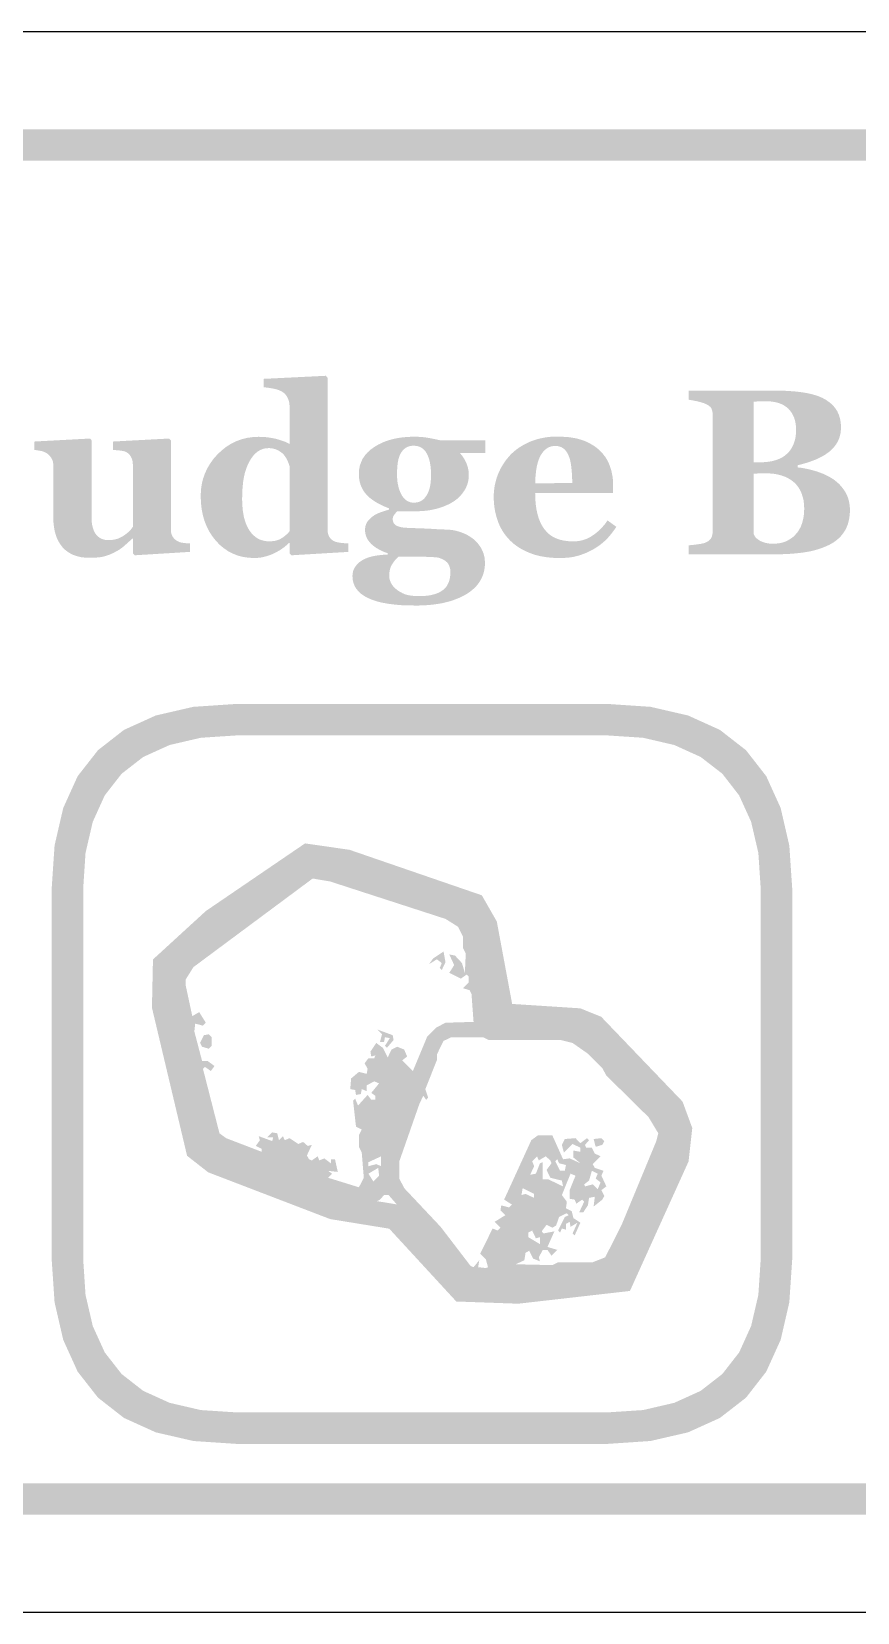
# Model space of a CAD drawing. Header units: millimetres. Extents: x 6 to 297, y 55 to 451.
# Drawn here: x 33.05 to 43.53, y 316.16 to 336.24 of the extents above; entities that cross this region are included whole.
import ezdxf

# ---------------------------------------------------------------- set-up
doc = ezdxf.new("R2010")
doc.units = ezdxf.units.MM
doc.layers.add('CUT', color=1, linetype='Continuous')
doc.layers.add('RASTER', color=7, linetype='Continuous')

msp = doc.modelspace()

# ---------------------------------------------------------------- hatches: boundary and pattern name
at = {"layer": 'RASTER'}
h = msp.add_hatch(color=7, dxfattribs=at)
h.paths.add_polyline_path([(7.2, 332.8), (7.234, 333.316), (7.337, 333.763), (7.509, 334.141), (7.75, 334.45), (8.059, 334.691), (8.438, 334.862), (8.884, 334.966), (9.4, 335), (66.6, 335), (67.116, 334.966), (67.563, 334.862), (67.941, 334.691), (68.25, 334.45), (68.491, 334.141), (68.663, 333.763), (68.766, 333.316), (68.8, 332.8), (68.8, 319.6), (68.766, 319.084), (68.663, 318.638), (68.491, 318.259), (68.25, 317.95), (67.941, 317.709), (67.563, 317.537), (67.116, 317.434), (66.6, 317.4), (9.4, 317.4), (8.884, 317.434), (8.438, 317.537), (8.059, 317.709), (7.75, 317.95), (7.509, 318.259), (7.337, 318.638), (7.234, 319.084), (7.2, 319.6)])
h.paths.add_polyline_path([(7.6, 332.8), (7.6, 319.6), (7.628, 319.178), (7.712, 318.813), (7.853, 318.503), (8.05, 318.25), (8.303, 318.053), (8.612, 317.912), (8.978, 317.828), (9.4, 317.8), (66.6, 317.8), (67.022, 317.828), (67.387, 317.912), (67.697, 318.053), (67.95, 318.25), (68.147, 318.503), (68.288, 318.813), (68.372, 319.178), (68.4, 319.6), (68.4, 332.8), (68.372, 333.222), (68.288, 333.588), (68.147, 333.897), (67.95, 334.15), (67.697, 334.347), (67.387, 334.488), (67.022, 334.572), (66.6, 334.6), (9.4, 334.6), (8.978, 334.572), (8.612, 334.488), (8.303, 334.347), (8.05, 334.15), (7.853, 333.897), (7.712, 333.588), (7.628, 333.222), (7.6, 332.8)], flags=0)
h = msp.add_hatch(color=7, dxfattribs=at)
h.paths.add_polyline_path([(37.067, 329.631), (36.345, 329.588), (36.323, 329.609), (36.323, 329.744), (36.313, 329.746), (36.294, 329.727), (36.273, 329.709), (36.252, 329.691), (36.228, 329.674), (36.203, 329.657), (36.176, 329.641), (36.148, 329.626), (36.118, 329.611), (36.088, 329.597), (36.057, 329.586), (36.026, 329.576), (35.996, 329.568), (35.965, 329.561), (35.934, 329.557), (35.903, 329.554), (35.872, 329.553), (35.799, 329.557), (35.73, 329.567), (35.664, 329.584), (35.602, 329.608), (35.542, 329.639), (35.486, 329.677), (35.433, 329.721), (35.384, 329.773), (35.339, 329.83), (35.3, 329.891), (35.267, 329.956), (35.24, 330.025), (35.219, 330.098), (35.204, 330.175), (35.195, 330.256), (35.192, 330.341), (35.195, 330.417), (35.205, 330.49), (35.222, 330.561), (35.246, 330.628), (35.276, 330.693), (35.313, 330.755), (35.356, 330.815), (35.406, 330.871), (35.462, 330.923), (35.519, 330.968), (35.58, 331.006), (35.644, 331.037), (35.71, 331.062), (35.779, 331.079), (35.851, 331.089), (35.926, 331.093), (35.956, 331.092), (35.985, 331.091), (36.014, 331.089), (36.042, 331.086), (36.07, 331.082), (36.098, 331.077), (36.125, 331.072), (36.151, 331.066), (36.177, 331.059), (36.201, 331.051), (36.224, 331.044), (36.246, 331.036), (36.267, 331.028), (36.286, 331.02), (36.303, 331.011), (36.32, 331.002), (36.32, 331.481), (36.319, 331.494), (36.318, 331.508), (36.317, 331.521), (36.314, 331.533), (36.311, 331.546), (36.307, 331.558), (36.303, 331.571), (36.298, 331.583), (36.292, 331.594), (36.286, 331.605), (36.279, 331.615), (36.272, 331.625), (36.265, 331.634), (36.257, 331.642), (36.248, 331.65), (36.239, 331.657), (36.228, 331.664), (36.215, 331.672), (36.202, 331.678), (36.188, 331.684), (36.174, 331.69), (36.158, 331.695), (36.142, 331.699), (36.126, 331.703), (36.109, 331.706), (36.092, 331.709), (36.075, 331.712), (36.057, 331.715), (36.04, 331.717), (36.023, 331.719), (36.006, 331.721), (35.989, 331.723), (35.989, 331.829), (36.78, 331.868), (36.802, 331.844), (36.802, 329.924), (36.802, 329.91), (36.803, 329.897), (36.804, 329.884), (36.806, 329.872), (36.809, 329.861), (36.812, 329.85), (36.816, 329.84), (36.82, 329.83), (36.825, 329.821), (36.831, 329.812), (36.837, 329.804), (36.844, 329.796), (36.852, 329.789), (36.86, 329.782), (36.869, 329.776), (36.879, 329.77), (36.888, 329.766), (36.897, 329.762), (36.906, 329.759), (36.917, 329.756), (36.929, 329.753), (36.942, 329.751), (36.955, 329.748), (36.969, 329.746), (36.984, 329.745), (36.998, 329.743), (37.011, 329.742), (37.023, 329.741), (37.035, 329.74), (37.047, 329.739), (37.057, 329.738), (37.067, 329.738)])
h.paths.add_polyline_path([(36.32, 329.892), (36.32, 330.719), (36.317, 330.728), (36.314, 330.736), (36.311, 330.745), (36.308, 330.755), (36.304, 330.764), (36.3, 330.774), (36.296, 330.784), (36.291, 330.794), (36.286, 330.804), (36.281, 330.814), (36.276, 330.824), (36.269, 330.834), (36.263, 330.843), (36.256, 330.853), (36.249, 330.862), (36.241, 330.871), (36.233, 330.879), (36.225, 330.886), (36.216, 330.894), (36.206, 330.9), (36.196, 330.907), (36.186, 330.914), (36.174, 330.92), (36.162, 330.926), (36.15, 330.931), (36.137, 330.936), (36.124, 330.94), (36.11, 330.943), (36.096, 330.946), (36.082, 330.948), (36.067, 330.949), (36.052, 330.949), (36.016, 330.947), (35.982, 330.939), (35.949, 330.926), (35.918, 330.908), (35.889, 330.884), (35.862, 330.856), (35.836, 330.822), (35.812, 330.784), (35.79, 330.74), (35.771, 330.692), (35.754, 330.64), (35.741, 330.584), (35.731, 330.523), (35.724, 330.459), (35.719, 330.39), (35.718, 330.316), (35.718, 330.287), (35.719, 330.258), (35.72, 330.231), (35.722, 330.204), (35.724, 330.177), (35.727, 330.152), (35.731, 330.127), (35.735, 330.103), (35.739, 330.08), (35.745, 330.057), (35.751, 330.035), (35.758, 330.013), (35.766, 329.992), (35.774, 329.971), (35.784, 329.951), (35.794, 329.931), (35.805, 329.912), (35.817, 329.894), (35.829, 329.878), (35.842, 329.862), (35.856, 329.847), (35.871, 329.834), (35.887, 329.821), (35.903, 329.809), (35.92, 329.799), (35.938, 329.79), (35.957, 329.783), (35.977, 329.777), (35.997, 329.772), (36.018, 329.768), (36.04, 329.766), (36.063, 329.766), (36.085, 329.766), (36.106, 329.768), (36.126, 329.77), (36.145, 329.774), (36.163, 329.779), (36.18, 329.785), (36.196, 329.792), (36.211, 329.8), (36.226, 329.809), (36.24, 329.819), (36.254, 329.829), (36.268, 329.84), (36.281, 329.852), (36.294, 329.864), (36.307, 329.878), (36.32, 329.892)], flags=0)
h = msp.add_hatch(color=7, dxfattribs=at)
h.paths.add_polyline_path([(43.221, 330.554), (43.244, 330.537), (43.265, 330.519), (43.286, 330.501), (43.306, 330.481), (43.324, 330.46), (43.342, 330.438), (43.358, 330.416), (43.373, 330.392), (43.387, 330.367), (43.399, 330.341), (43.409, 330.314), (43.417, 330.286), (43.423, 330.257), (43.428, 330.226), (43.431, 330.195), (43.432, 330.163), (43.431, 330.124), (43.427, 330.086), (43.422, 330.051), (43.415, 330.017), (43.406, 329.984), (43.394, 329.953), (43.381, 329.923), (43.365, 329.895), (43.347, 329.869), (43.328, 329.843), (43.307, 329.82), (43.284, 329.798), (43.259, 329.777), (43.232, 329.757), (43.204, 329.74), (43.174, 329.723), (43.14, 329.707), (43.105, 329.692), (43.069, 329.678), (43.032, 329.666), (42.993, 329.654), (42.953, 329.644), (42.912, 329.635), (42.87, 329.628), (42.826, 329.621), (42.78, 329.616), (42.732, 329.611), (42.683, 329.607), (42.631, 329.604), (42.577, 329.602), (42.522, 329.6), (42.465, 329.6), (41.385, 329.6), (41.385, 329.714), (41.397, 329.715), (41.409, 329.717), (41.423, 329.718), (41.437, 329.72), (41.451, 329.721), (41.467, 329.723), (41.483, 329.725), (41.5, 329.727), (41.516, 329.73), (41.531, 329.732), (41.545, 329.734), (41.558, 329.737), (41.57, 329.74), (41.58, 329.742), (41.589, 329.745), (41.596, 329.748), (41.609, 329.754), (41.621, 329.76), (41.632, 329.766), (41.642, 329.773), (41.65, 329.781), (41.658, 329.789), (41.665, 329.797), (41.67, 329.806), (41.675, 329.815), (41.679, 329.825), (41.682, 329.836), (41.685, 329.847), (41.687, 329.859), (41.689, 329.872), (41.69, 329.885), (41.69, 329.899), (41.69, 331.364), (41.69, 331.377), (41.689, 331.389), (41.688, 331.401), (41.686, 331.412), (41.684, 331.423), (41.681, 331.433), (41.678, 331.442), (41.674, 331.452), (41.669, 331.46), (41.663, 331.469), (41.655, 331.477), (41.646, 331.485), (41.636, 331.492), (41.624, 331.499), (41.611, 331.506), (41.596, 331.513), (41.585, 331.518), (41.573, 331.522), (41.56, 331.526), (41.547, 331.53), (41.534, 331.534), (41.52, 331.538), (41.506, 331.541), (41.491, 331.545), (41.476, 331.548), (41.462, 331.55), (41.448, 331.553), (41.434, 331.556), (41.421, 331.558), (41.409, 331.56), (41.397, 331.562), (41.385, 331.564), (41.385, 331.679), (42.515, 331.679), (42.618, 331.677), (42.713, 331.671), (42.801, 331.662), (42.882, 331.649), (42.955, 331.633), (43.021, 331.613), (43.079, 331.589), (43.13, 331.561), (43.174, 331.53), (43.213, 331.496), (43.245, 331.458), (43.272, 331.416), (43.292, 331.371), (43.307, 331.323), (43.316, 331.271), (43.319, 331.216), (43.318, 331.19), (43.316, 331.165), (43.313, 331.14), (43.308, 331.117), (43.302, 331.094), (43.295, 331.072), (43.286, 331.051), (43.276, 331.03), (43.265, 331.011), (43.253, 330.992), (43.239, 330.974), (43.225, 330.956), (43.209, 330.939), (43.192, 330.923), (43.174, 330.907), (43.155, 330.892), (43.136, 330.879), (43.117, 330.866), (43.097, 330.853), (43.076, 330.841), (43.054, 330.83), (43.031, 330.819), (43.008, 330.808), (42.983, 330.798), (42.958, 330.789), (42.933, 330.779), (42.907, 330.77), (42.88, 330.762), (42.853, 330.754), (42.826, 330.746), (42.798, 330.739), (42.77, 330.732), (42.77, 330.704), (42.798, 330.701), (42.827, 330.697), (42.856, 330.692), (42.886, 330.686), (42.916, 330.679), (42.946, 330.672), (42.976, 330.663), (43.007, 330.654), (43.037, 330.644), (43.066, 330.633), (43.095, 330.622), (43.122, 330.609), (43.148, 330.597), (43.173, 330.583), (43.197, 330.569), (43.221, 330.554)])
h.paths.add_polyline_path([(42.749, 331.179), (42.748, 331.221), (42.743, 331.261), (42.735, 331.298), (42.725, 331.333), (42.711, 331.365), (42.694, 331.396), (42.674, 331.423), (42.652, 331.449), (42.626, 331.471), (42.597, 331.491), (42.565, 331.508), (42.53, 331.521), (42.492, 331.532), (42.451, 331.539), (42.407, 331.544), (42.359, 331.545), (42.352, 331.545), (42.344, 331.545), (42.336, 331.545), (42.327, 331.545), (42.318, 331.544), (42.308, 331.544), (42.298, 331.544), (42.287, 331.543), (42.276, 331.543), (42.265, 331.542), (42.255, 331.542), (42.245, 331.541), (42.236, 331.541), (42.227, 331.54), (42.218, 331.54), (42.21, 331.539), (42.21, 330.769), (42.286, 330.769), (42.344, 330.771), (42.397, 330.776), (42.447, 330.784), (42.492, 330.797), (42.534, 330.812), (42.572, 330.831), (42.606, 330.854), (42.636, 330.88), (42.663, 330.908), (42.686, 330.94), (42.705, 330.974), (42.721, 331.01), (42.733, 331.048), (42.742, 331.09), (42.747, 331.133), (42.749, 331.179)], flags=0)
h.paths.add_polyline_path([(42.852, 330.182), (42.85, 330.234), (42.844, 330.284), (42.833, 330.33), (42.819, 330.373), (42.801, 330.413), (42.779, 330.45), (42.753, 330.484), (42.723, 330.514), (42.689, 330.541), (42.651, 330.565), (42.61, 330.585), (42.566, 330.601), (42.517, 330.614), (42.466, 330.623), (42.411, 330.628), (42.352, 330.63), (42.345, 330.63), (42.337, 330.63), (42.329, 330.629), (42.32, 330.629), (42.31, 330.629), (42.3, 330.629), (42.289, 330.628), (42.278, 330.628), (42.267, 330.627), (42.257, 330.627), (42.247, 330.626), (42.238, 330.626), (42.23, 330.625), (42.222, 330.625), (42.216, 330.624), (42.21, 330.624), (42.21, 329.864), (42.214, 329.85), (42.22, 329.838), (42.228, 329.825), (42.237, 329.814), (42.248, 329.803), (42.261, 329.792), (42.276, 329.782), (42.292, 329.772), (42.31, 329.763), (42.328, 329.756), (42.348, 329.749), (42.368, 329.744), (42.389, 329.74), (42.412, 329.737), (42.435, 329.735), (42.459, 329.735), (42.502, 329.737), (42.542, 329.742), (42.581, 329.751), (42.617, 329.764), (42.651, 329.781), (42.684, 329.801), (42.714, 329.824), (42.742, 329.852), (42.768, 329.883), (42.79, 329.916), (42.809, 329.953), (42.824, 329.993), (42.836, 330.036), (42.845, 330.081), (42.85, 330.13), (42.852, 330.182)], flags=0)
msp.add_hatch(color=7, dxfattribs=at).paths.add_polyline_path([(35.054, 329.631), (34.355, 329.588), (34.333, 329.609), (34.333, 329.801), (34.325, 329.801), (34.312, 329.789), (34.3, 329.778), (34.288, 329.767), (34.275, 329.756), (34.263, 329.745), (34.251, 329.734), (34.239, 329.723), (34.227, 329.712), (34.215, 329.701), (34.202, 329.691), (34.189, 329.681), (34.175, 329.671), (34.161, 329.661), (34.146, 329.652), (34.13, 329.643), (34.114, 329.634), (34.095, 329.624), (34.077, 329.615), (34.059, 329.607), (34.041, 329.599), (34.024, 329.592), (34.006, 329.586), (33.989, 329.58), (33.972, 329.575), (33.955, 329.571), (33.935, 329.567), (33.914, 329.563), (33.891, 329.561), (33.865, 329.559), (33.838, 329.557), (33.809, 329.556), (33.778, 329.556), (33.725, 329.558), (33.674, 329.564), (33.627, 329.575), (33.583, 329.589), (33.542, 329.608), (33.505, 329.631), (33.47, 329.658), (33.439, 329.689), (33.412, 329.724), (33.388, 329.763), (33.367, 329.805), (33.351, 329.85), (33.338, 329.899), (33.329, 329.951), (33.323, 330.007), (33.321, 330.066), (33.321, 330.725), (33.321, 330.739), (33.32, 330.752), (33.318, 330.765), (33.316, 330.777), (33.313, 330.788), (33.309, 330.799), (33.304, 330.809), (33.299, 330.818), (33.294, 330.827), (33.287, 330.835), (33.281, 330.844), (33.274, 330.852), (33.266, 330.86), (33.258, 330.867), (33.25, 330.875), (33.241, 330.882), (33.233, 330.887), (33.225, 330.892), (33.216, 330.896), (33.207, 330.901), (33.197, 330.904), (33.187, 330.908), (33.176, 330.911), (33.165, 330.913), (33.153, 330.916), (33.142, 330.918), (33.131, 330.919), (33.12, 330.921), (33.109, 330.923), (33.099, 330.924), (33.089, 330.925), (33.08, 330.926), (33.08, 331.033), (33.79, 331.071), (33.806, 331.049), (33.806, 330.075), (33.807, 330.038), (33.81, 330.004), (33.814, 329.973), (33.821, 329.944), (33.829, 329.917), (33.839, 329.893), (33.85, 329.871), (33.864, 329.852), (33.879, 329.835), (33.896, 329.821), (33.913, 329.808), (33.933, 329.798), (33.953, 329.79), (33.975, 329.785), (33.998, 329.781), (34.023, 329.78), (34.049, 329.781), (34.074, 329.784), (34.098, 329.788), (34.122, 329.794), (34.145, 329.801), (34.167, 329.811), (34.189, 329.822), (34.21, 329.834), (34.23, 329.848), (34.248, 329.862), (34.266, 329.876), (34.281, 329.89), (34.296, 329.905), (34.309, 329.92), (34.32, 329.935), (34.331, 329.95), (34.331, 330.74), (34.33, 330.752), (34.329, 330.764), (34.328, 330.776), (34.326, 330.787), (34.323, 330.798), (34.32, 330.809), (34.316, 330.819), (34.312, 330.829), (34.306, 330.839), (34.301, 330.848), (34.295, 330.857), (34.288, 330.865), (34.281, 330.873), (34.273, 330.88), (34.265, 330.887), (34.256, 330.893), (34.249, 330.898), (34.241, 330.902), (34.233, 330.905), (34.224, 330.908), (34.214, 330.911), (34.204, 330.913), (34.192, 330.915), (34.18, 330.917), (34.168, 330.918), (34.156, 330.92), (34.143, 330.921), (34.131, 330.922), (34.118, 330.923), (34.106, 330.924), (34.093, 330.925), (34.08, 330.926), (34.08, 331.033), (34.791, 331.071), (34.813, 331.049), (34.813, 329.918), (34.813, 329.905), (34.814, 329.893), (34.815, 329.882), (34.818, 329.87), (34.821, 329.86), (34.824, 329.85), (34.828, 329.84), (34.833, 329.831), (34.838, 329.822), (34.844, 329.813), (34.851, 329.805), (34.858, 329.798), (34.866, 329.79), (34.874, 329.783), (34.883, 329.776), (34.893, 329.77), (34.9, 329.766), (34.908, 329.762), (34.916, 329.758), (34.925, 329.755), (34.934, 329.752), (34.944, 329.75), (34.955, 329.748), (34.966, 329.746), (34.977, 329.744), (34.988, 329.743), (34.999, 329.742), (35.01, 329.74), (35.021, 329.74), (35.032, 329.739), (35.043, 329.738), (35.054, 329.738)])
h = msp.add_hatch(color=7, dxfattribs=at)
h.paths.add_polyline_path([(38.803, 330.889), (38.48, 330.889), (38.494, 330.873), (38.507, 330.856), (38.519, 330.84), (38.53, 330.823), (38.541, 330.806), (38.55, 330.788), (38.559, 330.771), (38.566, 330.753), (38.573, 330.735), (38.579, 330.717), (38.584, 330.698), (38.588, 330.68), (38.591, 330.661), (38.593, 330.642), (38.594, 330.623), (38.595, 330.603), (38.594, 330.578), (38.591, 330.554), (38.587, 330.529), (38.581, 330.505), (38.574, 330.482), (38.564, 330.459), (38.553, 330.436), (38.541, 330.414), (38.526, 330.392), (38.511, 330.371), (38.495, 330.352), (38.478, 330.333), (38.46, 330.316), (38.44, 330.299), (38.42, 330.284), (38.398, 330.269), (38.376, 330.256), (38.352, 330.242), (38.327, 330.23), (38.301, 330.219), (38.275, 330.208), (38.247, 330.198), (38.219, 330.189), (38.189, 330.18), (38.159, 330.173), (38.128, 330.166), (38.096, 330.16), (38.064, 330.156), (38.031, 330.152), (37.997, 330.15), (37.963, 330.148), (37.928, 330.148), (37.689, 330.148), (37.685, 330.144), (37.68, 330.14), (37.676, 330.136), (37.671, 330.131), (37.666, 330.125), (37.661, 330.119), (37.656, 330.113), (37.651, 330.106), (37.646, 330.099), (37.641, 330.092), (37.638, 330.085), (37.635, 330.078), (37.632, 330.071), (37.631, 330.064), (37.63, 330.058), (37.629, 330.051), (37.63, 330.036), (37.633, 330.021), (37.637, 330.008), (37.642, 329.997), (37.649, 329.986), (37.658, 329.977), (37.669, 329.969), (37.681, 329.962), (37.695, 329.956), (37.712, 329.951), (37.731, 329.946), (37.753, 329.942), (37.777, 329.939), (37.805, 329.937), (37.834, 329.935), (37.867, 329.934), (37.9, 329.933), (37.934, 329.932), (37.967, 329.931), (38.001, 329.93), (38.034, 329.928), (38.068, 329.927), (38.102, 329.925), (38.136, 329.923), (38.169, 329.921), (38.199, 329.919), (38.227, 329.918), (38.253, 329.917), (38.276, 329.916), (38.297, 329.915), (38.315, 329.914), (38.331, 329.913), (38.352, 329.912), (38.373, 329.91), (38.395, 329.907), (38.416, 329.903), (38.437, 329.898), (38.458, 329.892), (38.479, 329.886), (38.5, 329.879), (38.52, 329.871), (38.54, 329.863), (38.559, 329.854), (38.578, 329.844), (38.595, 329.834), (38.612, 329.824), (38.629, 329.812), (38.645, 329.801), (38.661, 329.787), (38.677, 329.773), (38.692, 329.758), (38.706, 329.742), (38.72, 329.725), (38.732, 329.708), (38.745, 329.689), (38.756, 329.67), (38.766, 329.649), (38.775, 329.628), (38.783, 329.606), (38.789, 329.584), (38.794, 329.56), (38.797, 329.536), (38.799, 329.511), (38.8, 329.486), (38.799, 329.458), (38.796, 329.431), (38.792, 329.404), (38.786, 329.378), (38.779, 329.352), (38.77, 329.326), (38.759, 329.301), (38.746, 329.276), (38.732, 329.252), (38.716, 329.229), (38.698, 329.206), (38.679, 329.185), (38.657, 329.164), (38.634, 329.144), (38.61, 329.125), (38.583, 329.106), (38.553, 329.088), (38.522, 329.071), (38.49, 329.055), (38.456, 329.04), (38.42, 329.026), (38.383, 329.013), (38.345, 329.001), (38.305, 328.991), (38.264, 328.981), (38.22, 328.973), (38.173, 328.966), (38.124, 328.96), (38.073, 328.955), (38.019, 328.952), (37.963, 328.95), (37.905, 328.95), (37.811, 328.951), (37.724, 328.955), (37.642, 328.963), (37.566, 328.973), (37.495, 328.986), (37.431, 329.002), (37.372, 329.021), (37.319, 329.043), (37.272, 329.068), (37.231, 329.096), (37.197, 329.127), (37.168, 329.161), (37.146, 329.197), (37.131, 329.237), (37.121, 329.279), (37.118, 329.325), (37.12, 329.353), (37.125, 329.38), (37.133, 329.406), (37.145, 329.43), (37.161, 329.453), (37.179, 329.475), (37.201, 329.496), (37.227, 329.515), (37.256, 329.533), (37.288, 329.548), (37.325, 329.562), (37.365, 329.573), (37.409, 329.582), (37.457, 329.589), (37.508, 329.594), (37.563, 329.597), (37.563, 329.615), (37.531, 329.626), (37.5, 329.639), (37.471, 329.653), (37.444, 329.668), (37.418, 329.683), (37.395, 329.7), (37.373, 329.717), (37.353, 329.735), (37.336, 329.755), (37.32, 329.775), (37.307, 329.795), (37.297, 329.817), (37.288, 329.839), (37.283, 329.862), (37.279, 329.886), (37.278, 329.911), (37.278, 329.926), (37.28, 329.94), (37.282, 329.954), (37.285, 329.967), (37.29, 329.98), (37.295, 329.992), (37.301, 330.004), (37.308, 330.015), (37.316, 330.025), (37.324, 330.035), (37.333, 330.045), (37.342, 330.054), (37.352, 330.064), (37.362, 330.073), (37.373, 330.081), (37.385, 330.089), (37.395, 330.096), (37.406, 330.103), (37.418, 330.109), (37.43, 330.115), (37.443, 330.121), (37.456, 330.126), (37.47, 330.132), (37.484, 330.137), (37.499, 330.142), (37.512, 330.146), (37.526, 330.151), (37.538, 330.155), (37.55, 330.158), (37.562, 330.162), (37.572, 330.165), (37.583, 330.168), (37.583, 330.184), (37.535, 330.203), (37.49, 330.223), (37.449, 330.244), (37.411, 330.266), (37.376, 330.289), (37.345, 330.312), (37.317, 330.337), (37.292, 330.363), (37.27, 330.39), (37.251, 330.419), (37.235, 330.449), (37.222, 330.48), (37.212, 330.513), (37.205, 330.548), (37.2, 330.584), (37.199, 330.621), (37.202, 330.673), (37.211, 330.723), (37.227, 330.77), (37.248, 330.815), (37.276, 330.856), (37.31, 330.895), (37.351, 330.932), (37.397, 330.965), (37.448, 330.995), (37.503, 331.022), (37.561, 331.044), (37.622, 331.062), (37.687, 331.076), (37.755, 331.086), (37.826, 331.092), (37.9, 331.094), (37.925, 331.094), (37.95, 331.093), (37.974, 331.092), (37.998, 331.09), (38.022, 331.088), (38.046, 331.085), (38.07, 331.081), (38.093, 331.077), (38.116, 331.073), (38.137, 331.069), (38.156, 331.065), (38.175, 331.061), (38.192, 331.058), (38.207, 331.054), (38.222, 331.051), (38.234, 331.047), (38.803, 331.047)])
h.paths.add_polyline_path([(38.116, 330.609), (38.115, 330.651), (38.112, 330.69), (38.108, 330.728), (38.102, 330.763), (38.095, 330.795), (38.085, 330.826), (38.074, 330.854), (38.062, 330.88), (38.047, 330.904), (38.031, 330.924), (38.013, 330.941), (37.993, 330.955), (37.971, 330.966), (37.947, 330.974), (37.922, 330.978), (37.895, 330.98), (37.88, 330.979), (37.867, 330.978), (37.854, 330.976), (37.841, 330.973), (37.829, 330.969), (37.817, 330.965), (37.806, 330.959), (37.795, 330.953), (37.785, 330.946), (37.775, 330.938), (37.765, 330.929), (37.756, 330.92), (37.748, 330.909), (37.74, 330.899), (37.733, 330.887), (37.726, 330.874), (37.72, 330.862), (37.715, 330.848), (37.71, 330.835), (37.705, 330.82), (37.701, 330.806), (37.698, 330.79), (37.695, 330.774), (37.692, 330.758), (37.69, 330.741), (37.689, 330.724), (37.687, 330.707), (37.686, 330.69), (37.685, 330.673), (37.684, 330.656), (37.684, 330.639), (37.684, 330.621), (37.684, 330.582), (37.687, 330.545), (37.691, 330.509), (37.698, 330.476), (37.705, 330.444), (37.715, 330.414), (37.726, 330.385), (37.739, 330.359), (37.754, 330.335), (37.77, 330.314), (37.788, 330.296), (37.807, 330.282), (37.827, 330.271), (37.849, 330.263), (37.873, 330.258), (37.897, 330.256), (37.923, 330.258), (37.947, 330.262), (37.97, 330.269), (37.991, 330.279), (38.01, 330.292), (38.028, 330.308), (38.044, 330.327), (38.059, 330.349), (38.073, 330.373), (38.084, 330.399), (38.094, 330.428), (38.102, 330.46), (38.108, 330.494), (38.112, 330.53), (38.115, 330.568), (38.116, 330.609)], flags=0)
h.paths.add_polyline_path([(38.362, 329.379), (38.361, 329.391), (38.36, 329.404), (38.358, 329.416), (38.355, 329.428), (38.351, 329.441), (38.346, 329.453), (38.341, 329.465), (38.334, 329.478), (38.326, 329.49), (38.316, 329.501), (38.303, 329.512), (38.289, 329.522), (38.272, 329.532), (38.254, 329.541), (38.233, 329.55), (38.209, 329.558), (38.195, 329.56), (38.179, 329.562), (38.16, 329.563), (38.14, 329.565), (38.117, 329.566), (38.092, 329.567), (38.065, 329.568), (38.036, 329.569), (38.004, 329.57), (37.97, 329.571), (37.933, 329.571), (37.893, 329.571), (37.85, 329.572), (37.804, 329.572), (37.755, 329.572), (37.704, 329.572), (37.692, 329.561), (37.68, 329.549), (37.668, 329.537), (37.657, 329.524), (37.647, 329.511), (37.637, 329.497), (37.627, 329.483), (37.618, 329.468), (37.61, 329.453), (37.603, 329.437), (37.597, 329.42), (37.593, 329.402), (37.589, 329.383), (37.586, 329.364), (37.585, 329.344), (37.584, 329.323), (37.584, 329.314), (37.585, 329.304), (37.587, 329.295), (37.589, 329.285), (37.592, 329.275), (37.596, 329.264), (37.6, 329.253), (37.604, 329.243), (37.61, 329.232), (37.616, 329.221), (37.623, 329.21), (37.631, 329.2), (37.639, 329.19), (37.648, 329.18), (37.658, 329.17), (37.669, 329.161), (37.682, 329.15), (37.695, 329.14), (37.709, 329.131), (37.723, 329.123), (37.738, 329.115), (37.752, 329.107), (37.768, 329.1), (37.783, 329.094), (37.8, 329.088), (37.819, 329.083), (37.84, 329.079), (37.862, 329.076), (37.887, 329.073), (37.914, 329.071), (37.943, 329.07), (37.974, 329.07), (38.019, 329.071), (38.063, 329.074), (38.103, 329.08), (38.14, 329.088), (38.175, 329.098), (38.207, 329.111), (38.236, 329.126), (38.262, 329.143), (38.286, 329.163), (38.306, 329.185), (38.323, 329.21), (38.337, 329.239), (38.348, 329.269), (38.356, 329.303), (38.36, 329.34), (38.362, 329.379)], flags=0)
h = msp.add_hatch(color=7, dxfattribs=at)
h.paths.add_polyline_path([(40.467, 329.95), (40.454, 329.929), (40.44, 329.909), (40.425, 329.889), (40.41, 329.869), (40.394, 329.849), (40.378, 329.83), (40.361, 329.811), (40.343, 329.793), (40.325, 329.774), (40.306, 329.757), (40.286, 329.74), (40.266, 329.724), (40.245, 329.708), (40.223, 329.694), (40.201, 329.679), (40.178, 329.666), (40.154, 329.652), (40.129, 329.64), (40.104, 329.628), (40.08, 329.617), (40.055, 329.607), (40.03, 329.598), (40.005, 329.589), (39.98, 329.582), (39.954, 329.575), (39.928, 329.569), (39.9, 329.564), (39.872, 329.56), (39.843, 329.557), (39.812, 329.555), (39.781, 329.554), (39.749, 329.553), (39.696, 329.554), (39.644, 329.557), (39.595, 329.562), (39.547, 329.569), (39.501, 329.577), (39.457, 329.588), (39.415, 329.6), (39.375, 329.615), (39.336, 329.631), (39.299, 329.648), (39.264, 329.667), (39.231, 329.687), (39.199, 329.708), (39.169, 329.731), (39.141, 329.755), (39.115, 329.78), (39.09, 329.807), (39.067, 329.835), (39.045, 329.863), (39.025, 329.894), (39.007, 329.925), (38.99, 329.957), (38.975, 329.991), (38.962, 330.026), (38.95, 330.061), (38.94, 330.098), (38.931, 330.135), (38.924, 330.173), (38.918, 330.212), (38.914, 330.251), (38.912, 330.291), (38.911, 330.332), (38.912, 330.37), (38.915, 330.406), (38.919, 330.443), (38.925, 330.479), (38.933, 330.514), (38.942, 330.55), (38.953, 330.584), (38.966, 330.619), (38.981, 330.653), (38.996, 330.685), (39.014, 330.717), (39.033, 330.748), (39.053, 330.778), (39.074, 330.807), (39.098, 330.835), (39.122, 330.863), (39.148, 330.888), (39.175, 330.912), (39.204, 330.935), (39.235, 330.957), (39.267, 330.977), (39.301, 330.996), (39.336, 331.014), (39.373, 331.031), (39.412, 331.046), (39.451, 331.059), (39.492, 331.07), (39.534, 331.079), (39.577, 331.087), (39.621, 331.092), (39.666, 331.095), (39.712, 331.096), (39.763, 331.095), (39.81, 331.092), (39.856, 331.089), (39.899, 331.083), (39.94, 331.076), (39.979, 331.068), (40.015, 331.057), (40.049, 331.046), (40.082, 331.033), (40.112, 331.019), (40.142, 331.003), (40.17, 330.986), (40.196, 330.969), (40.222, 330.95), (40.245, 330.929), (40.268, 330.908), (40.288, 330.887), (40.306, 330.864), (40.324, 330.841), (40.34, 330.817), (40.354, 330.792), (40.367, 330.766), (40.379, 330.739), (40.389, 330.711), (40.398, 330.683), (40.406, 330.654), (40.412, 330.624), (40.418, 330.595), (40.422, 330.565), (40.425, 330.535), (40.427, 330.504), (40.427, 330.473), (40.427, 330.378), (39.437, 330.378), (39.439, 330.305), (39.444, 330.237), (39.453, 330.173), (39.466, 330.113), (39.482, 330.059), (39.502, 330.008), (39.526, 329.962), (39.553, 329.921), (39.584, 329.884), (39.619, 329.852), (39.659, 329.825), (39.703, 329.803), (39.751, 329.786), (39.803, 329.774), (39.86, 329.767), (39.92, 329.764), (39.954, 329.765), (39.988, 329.769), (40.02, 329.775), (40.051, 329.783), (40.082, 329.794), (40.111, 329.806), (40.14, 329.822), (40.168, 329.84), (40.195, 329.859), (40.221, 329.88), (40.246, 329.902), (40.27, 329.925), (40.293, 329.95), (40.315, 329.975), (40.336, 330.002), (40.355, 330.031)])
h.paths.add_polyline_path([(39.907, 330.507), (39.907, 330.529), (39.907, 330.551), (39.906, 330.573), (39.905, 330.596), (39.904, 330.618), (39.902, 330.641), (39.9, 330.664), (39.898, 330.687), (39.896, 330.709), (39.893, 330.731), (39.89, 330.751), (39.886, 330.771), (39.882, 330.789), (39.878, 330.806), (39.873, 330.823), (39.868, 330.838), (39.861, 330.854), (39.854, 330.87), (39.846, 330.885), (39.838, 330.898), (39.829, 330.911), (39.82, 330.922), (39.81, 330.932), (39.8, 330.942), (39.788, 330.95), (39.777, 330.957), (39.764, 330.963), (39.751, 330.968), (39.737, 330.972), (39.722, 330.975), (39.707, 330.976), (39.69, 330.977), (39.663, 330.975), (39.637, 330.97), (39.612, 330.961), (39.589, 330.948), (39.567, 330.932), (39.547, 330.913), (39.528, 330.889), (39.51, 330.863), (39.494, 330.832), (39.48, 330.797), (39.468, 330.758), (39.458, 330.715), (39.45, 330.668), (39.444, 330.616), (39.439, 330.561), (39.437, 330.501)], flags=0)
h = msp.add_hatch(color=7, dxfattribs=at)
h.paths.add_polyline_path([(33.3, 325.35), (33.337, 325.901), (33.447, 326.378), (33.63, 326.782), (33.888, 327.112), (34.218, 327.37), (34.622, 327.553), (35.099, 327.663), (35.65, 327.7), (40.35, 327.7), (40.901, 327.663), (41.378, 327.553), (41.782, 327.37), (42.113, 327.112), (42.37, 326.782), (42.553, 326.378), (42.663, 325.901), (42.7, 325.35), (42.7, 320.65), (42.663, 320.099), (42.553, 319.622), (42.37, 319.218), (42.113, 318.887), (41.782, 318.63), (41.378, 318.447), (40.901, 318.337), (40.35, 318.3), (35.65, 318.3), (35.099, 318.337), (34.622, 318.447), (34.218, 318.63), (33.888, 318.888), (33.63, 319.218), (33.447, 319.622), (33.337, 320.099), (33.3, 320.65)])
h.paths.add_polyline_path([(33.7, 325.35), (33.7, 320.65), (33.73, 320.193), (33.822, 319.797), (33.974, 319.462), (34.188, 319.188), (34.462, 318.974), (34.797, 318.822), (35.193, 318.73), (35.65, 318.7), (40.35, 318.7), (40.807, 318.73), (41.203, 318.822), (41.538, 318.974), (41.813, 319.188), (42.026, 319.462), (42.178, 319.797), (42.27, 320.193), (42.3, 320.65), (42.3, 325.35), (42.27, 325.807), (42.178, 326.203), (42.026, 326.538), (41.813, 326.813), (41.538, 327.026), (41.203, 327.178), (40.807, 327.27), (40.35, 327.3), (35.65, 327.3), (35.193, 327.27), (34.797, 327.178), (34.462, 327.026), (34.188, 326.813), (33.974, 326.538), (33.822, 326.203), (33.73, 325.807), (33.7, 325.35)], flags=0)
h = msp.add_hatch(color=7, dxfattribs=at)
h.paths.add_polyline_path([(36.516, 325.928), (37.08, 325.847), (38.76, 325.269), (38.95, 324.937), (39.145, 323.889), (40.01, 323.833), (40.275, 323.726), (41.308, 322.648), (41.431, 322.313), (41.384, 321.888), (40.64, 320.243), (39.222, 320.081), (38.436, 320.109), (37.585, 321.034), (36.835, 321.156), (35.287, 321.75), (35.019, 321.96), (34.573, 323.841), (34.586, 324.454), (35.257, 325.069)])
h.paths.add_polyline_path([(36.594, 325.593), (35.456, 324.818), (34.903, 324.311), (34.894, 323.876), (35.305, 322.143), (35.447, 322.031), (36.919, 321.467), (37.746, 321.332), (38.581, 320.424), (39.209, 320.401), (40.423, 320.54), (41.071, 321.973), (41.105, 322.273), (41.03, 322.474), (40.091, 323.455), (39.938, 323.517), (38.876, 323.586), (38.645, 324.825), (38.542, 325.006), (37.005, 325.535), (36.594, 325.593)], flags=0)
h = msp.add_hatch(color=7, dxfattribs=at)
h.paths.add_polyline_path([(36.624, 325.691), (36.687, 325.702), (37.2, 325.555), (38.409, 325.152), (38.604, 325.053), (38.739, 324.786), (38.911, 323.639), (39.912, 323.613), (40.07, 323.551), (40.363, 323.294), (40.487, 323.125), (41.022, 322.598), (41.132, 322.451), (41.195, 322.33), (41.195, 322.11), (40.473, 320.45), (40.205, 320.388), (39.326, 320.351), (39.252, 320.314), (38.593, 320.314), (38.325, 320.56), (38.274, 320.655), (38.105, 320.816), (38.054, 320.912), (37.577, 321.461), (37.519, 321.461), (37.467, 321.403), (37.273, 321.304), (37.053, 321.341), (35.514, 321.927), (35.32, 322.026), (35.246, 322.099), (35.147, 322.367), (34.927, 323.466), (34.818, 323.833), (34.781, 324.236), (34.88, 324.43), (34.99, 324.54), (36.309, 325.53)])
h.paths.add_polyline_path([(36.613, 325.482), (35.1, 324.357), (35.001, 324.199), (35.001, 324.126), (35.085, 323.734), (35.173, 323.785), (35.257, 323.65), (35.221, 323.613), (35.122, 323.639), (35.111, 323.54), (35.21, 323.162), (35.283, 323.162), (35.367, 323.1), (35.32, 323.037), (35.246, 323.089), (35.221, 323.063), (35.43, 322.246), (35.514, 322.184), (35.965, 322.011), (35.965, 322.048), (35.891, 322.085), (35.943, 322.158), (35.928, 322.209), (36.1, 322.147), (36.111, 322.195), (36.038, 322.195), (36.1, 322.257), (36.163, 322.246), (36.185, 322.158), (36.236, 322.209), (36.258, 322.158), (36.32, 322.184), (36.43, 322.11), (36.492, 322.136), (36.551, 322.085), (36.602, 322.099), (36.54, 321.964), (36.566, 321.916), (36.602, 321.901), (36.676, 321.953), (36.698, 321.901), (36.76, 321.927), (36.844, 321.865), (36.844, 321.916), (36.896, 321.916), (36.932, 321.755), (36.808, 321.769), (36.859, 321.733), (36.808, 321.681), (37.2, 321.56), (37.262, 321.681), (37.236, 322), (37.2, 322.074), (37.2, 322.22), (37.236, 322.293), (37.163, 322.33), (37.126, 322.66), (37.152, 322.686), (37.189, 322.598), (37.31, 322.733), (37.357, 322.671), (37.409, 322.671), (37.409, 322.722), (37.357, 322.759), (37.456, 322.88), (37.394, 322.906), (37.299, 322.854), (37.299, 322.781), (37.236, 322.807), (37.225, 322.744), (37.163, 322.733), (37.152, 322.796), (37.09, 322.807), (37.101, 322.942), (37.2, 323.026), (37.299, 323.001), (37.31, 323.063), (37.273, 323.136), (37.321, 323.199), (37.394, 323.199), (37.409, 323.235), (37.357, 323.221), (37.346, 323.283), (37.42, 323.393), (37.504, 323.331), (37.566, 323.21), (37.614, 323.309), (37.687, 323.345), (37.775, 323.309), (37.812, 323.221), (37.75, 323.173), (37.885, 323.037), (38.068, 323.477), (38.178, 323.587), (38.299, 323.65), (38.655, 323.661), (38.629, 324.016), (38.604, 324.064), (38.519, 324.089), (38.593, 324.163), (38.593, 324.236), (38.567, 324.262), (38.494, 324.21), (38.347, 324.284), (38.409, 324.383), (38.347, 324.518), (38.42, 324.503), (38.508, 324.408), (38.545, 324.284), (38.556, 324.529), (38.519, 324.602), (38.519, 324.749), (38.457, 324.87), (38.299, 324.969), (36.833, 325.445)], flags=0)
h.paths.add_polyline_path([(38.274, 324.555), (38.299, 324.419), (38.252, 324.32), (38.226, 324.346), (38.252, 324.408), (38.189, 324.456), (38.09, 324.394), (38.142, 324.467)], flags=0)
h.paths.add_polyline_path([(37.431, 323.565), (37.629, 323.492), (37.64, 323.43), (37.555, 323.331), (37.53, 323.356), (37.592, 323.455), (37.53, 323.466), (37.519, 323.404), (37.467, 323.404), (37.493, 323.503)], flags=0)
h.paths.add_polyline_path([(35.232, 323.492), (35.294, 323.503), (35.331, 323.466), (35.331, 323.356), (35.294, 323.32), (35.21, 323.345), (35.184, 323.393)], flags=0)
h.paths.add_polyline_path([(38.373, 323.466), (38.274, 323.419), (38.189, 323.246), (38.189, 323.173), (38.043, 322.807), (38.079, 322.697), (38.054, 322.671), (38.017, 322.722), (37.969, 322.623), (37.713, 321.89), (37.713, 321.67), (37.775, 321.549), (38.237, 321.058), (38.618, 320.56), (38.655, 320.545), (38.728, 320.633), (38.713, 320.545), (38.812, 320.534), (38.838, 320.545), (38.812, 320.644), (38.739, 320.717), (38.897, 321.036), (38.959, 321.011), (38.996, 321.047), (38.922, 321.121), (39.058, 321.205), (38.996, 321.267), (39.007, 321.33), (39.106, 321.304), (39.142, 321.341), (39.043, 321.403), (39.388, 322.158), (39.472, 322.22), (39.655, 322.22), (39.791, 321.916), (39.875, 321.927), (40.011, 321.865), (39.923, 321.938), (39.923, 322.026), (40.011, 322.011), (40.011, 322.063), (39.912, 322.11), (39.802, 322), (39.776, 322.099), (39.813, 322.173), (39.949, 322.184), (40.011, 322.121), (40.095, 322.184), (40.121, 322.158), (40.07, 322.099), (40.084, 322.063), (40.157, 322.063), (40.194, 321.989), (40.267, 321.953), (40.168, 321.854), (40.194, 321.806), (40.304, 321.769), (40.278, 321.707), (40.341, 321.571), (40.278, 321.524), (40.315, 321.45), (40.289, 321.403), (40.179, 321.315), (40.194, 321.44), (40.121, 321.425), (40.106, 321.33), (40.048, 321.242), (39.996, 321.242), (40.059, 321.377), (40.033, 321.403), (39.96, 321.352), (39.938, 321.403), (39.875, 321.414), (39.875, 321.524), (39.949, 321.707), (39.886, 321.733), (39.776, 321.461), (39.839, 321.377), (39.828, 321.293), (39.901, 321.256), (39.923, 321.168), (40.011, 321.11), (39.938, 320.948), (39.912, 320.974), (39.974, 321.11), (39.886, 321.058), (39.875, 321.121), (39.828, 321.095), (39.828, 321.022), (39.776, 321.036), (39.754, 320.985), (39.729, 321.011), (39.813, 321.183), (39.864, 321.205), (39.839, 321.231), (39.74, 321.183), (39.703, 321.073), (39.655, 321.047), (39.582, 321.084), (39.52, 321), (39.545, 320.974), (39.681, 321), (39.593, 320.802), (39.718, 320.765), (39.644, 320.692), (39.593, 320.765), (39.534, 320.765), (39.483, 320.67), (39.498, 320.619), (39.41, 320.655), (39.362, 320.754), (39.315, 320.728), (39.3, 320.633), (39.19, 320.582), (39.655, 320.571), (39.729, 320.608), (40.168, 320.608), (40.326, 320.67), (40.535, 321.084), (40.975, 322.147), (41, 322.246), (40.876, 322.451), (40.341, 322.979), (40.289, 323.074), (40.106, 323.257), (39.912, 323.393), (39.765, 323.43), (38.849, 323.43), (38.776, 323.466)], flags=0)
h.paths.add_polyline_path([(40.179, 322.173), (40.278, 322.184), (40.315, 322.147), (40.289, 322.099), (40.205, 322.074)], flags=0)
h.paths.add_polyline_path([(37.482, 321.953), (37.321, 321.879), (37.321, 321.828), (37.42, 321.854), (37.482, 321.828)], flags=0)
h.paths.add_polyline_path([(39.461, 321.953), (39.399, 321.89), (39.424, 321.828), (39.373, 321.718), (39.446, 321.733), (39.498, 321.865), (39.534, 321.879), (39.534, 321.659), (39.608, 321.659), (39.791, 321.571), (39.776, 321.645), (39.63, 321.681), (39.582, 321.78), (39.644, 321.865), (39.63, 321.901), (39.571, 321.953), (39.483, 321.901)], flags=0)
h.paths.add_polyline_path([(39.718, 321.916), (39.692, 321.89), (39.754, 321.769), (39.813, 321.769), (39.828, 321.843), (39.74, 321.865)], flags=0)
h.paths.add_polyline_path([(37.445, 321.806), (37.321, 321.733), (37.383, 321.634), (37.456, 321.707)], flags=0)
h.paths.add_polyline_path([(40.157, 321.769), (40.121, 321.645), (40.059, 321.597), (40.07, 321.571), (40.168, 321.597), (40.231, 321.535), (40.267, 321.623), (40.205, 321.67), (40.231, 321.733)], flags=0)
h.paths.add_polyline_path([(39.278, 321.549), (39.263, 321.461), (39.315, 321.476), (39.424, 321.425), (39.424, 321.476)], flags=0)
h.paths.add_polyline_path([(39.399, 321.011), (39.351, 320.985), (39.351, 320.926), (39.498, 320.838), (39.498, 320.926), (39.446, 320.912)], flags=0)

# ---------------------------------------------------------------- linework, layer by layer
at = {"layer": 'CUT'}
for points in [[(8.999, 336.24), (67.001, 336.24)], [(67.001, 316.16), (8.999, 316.16)]]:
    msp.add_lwpolyline(points, dxfattribs=at)

doc.saveas('drawing.dxf')
